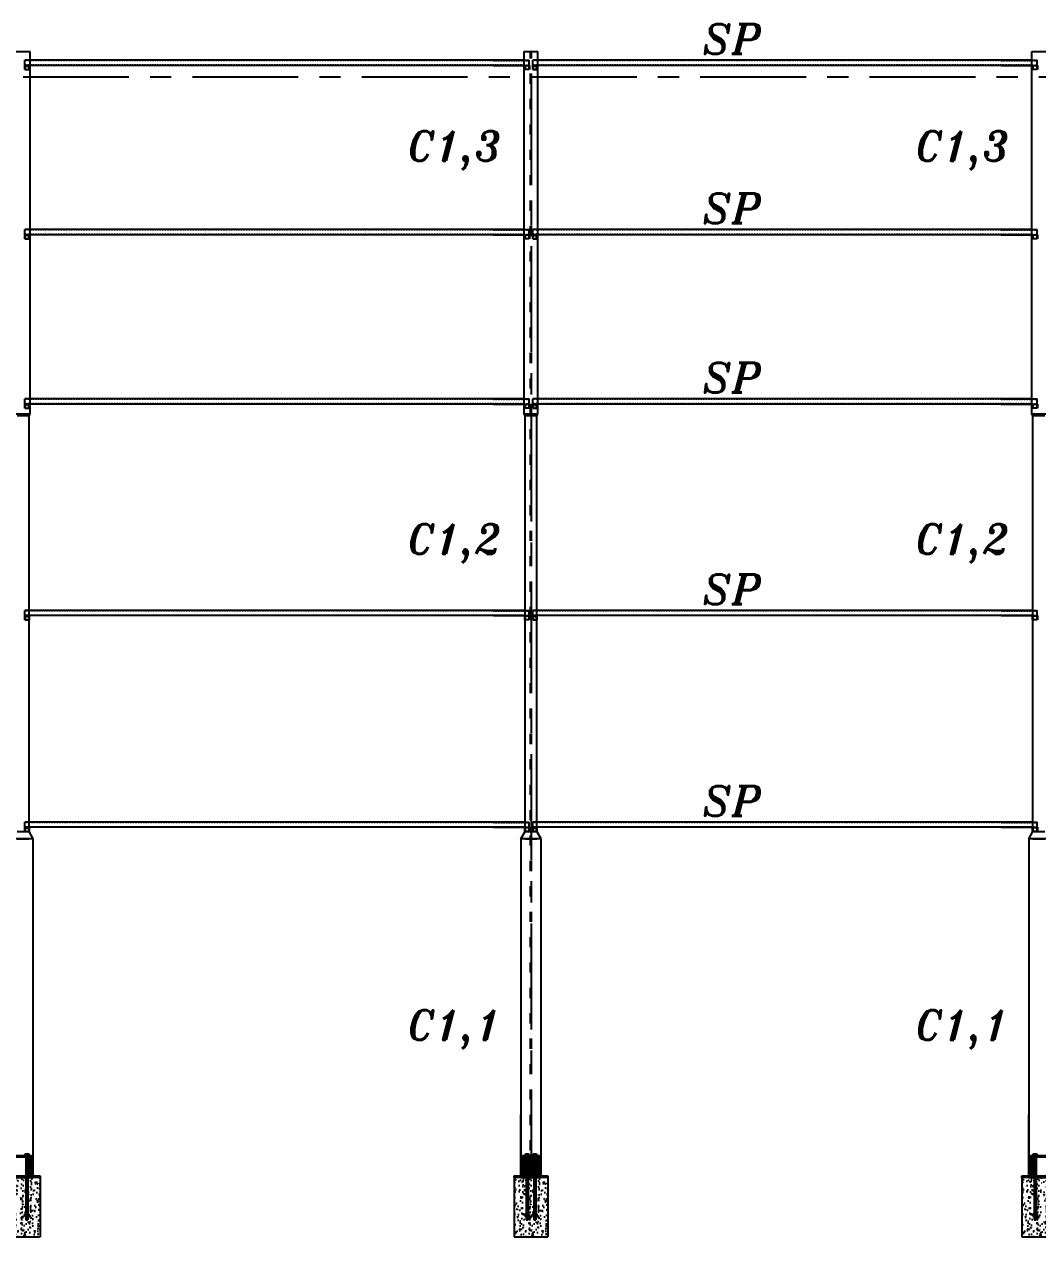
# Model space of a CAD drawing. Header units: inches. Extents: x -15 to 1885144, y -42615 to 866270.
# Drawn here: x 1655010 to 1666982, y -40137 to -25814 of the extents above; entities that cross this region are included whole.
import ezdxf

# ---------------------------------------------------------------- set-up
doc = ezdxf.new("R2010")
doc.units = ezdxf.units.IN
doc.header["$LTSCALE"] = 100
doc.header["$MEASUREMENT"] = 0
for name, pattern in [('CENTER', [2, 1.25, -0.25, 0.25, -0.25]), ('dash line', [30, 12, -18]), ('PHANTOM2', [1.25, 0.625, -0.125, 0.125, -0.125, 0.125, -0.125])]:
    doc.linetypes.add(name, pattern=pattern)
for name, color, linetype in [('axis', 8, 'PHANTOM2'), ('bolt', 1, 'Continuous'), ('layout', 7, 'Continuous'), ('pedestal', 9, 'Continuous'), ('purlins', 4, 'Continuous'), ('sections', 3, 'Continuous'), ('text', 3, 'Continuous')]:
    doc.layers.add(name, color=color, linetype=linetype)
doc.layers.add('weld', color=2, linetype='Continuous', lineweight=35)
doc.styles.add('TEXT-3', font='ITALICT.shx', dxfattribs={"height": 350})
pattern_1 = [(45, (775036.16079, -89278.5283), (-0.088388347648, 0.088388347648), [])]
pattern_2 = [(45, (775036.16079, -87278.5283), (-0.088388347648, 0.088388347648), [])]
pattern_3 = [(45, (781036.16079, -96278.5283), (-0.088388347648, 0.088388347648), [])]
pattern_4 = [(45, (781036.16079, -93778.5283), (-0.088388347648, 0.088388347648), [])]
pattern_5 = [(45, (781036.16079, -91278.5283), (-0.088388347648, 0.088388347648), [])]
pattern_6 = [(45, (781036.16079, -89278.5283), (-0.088388347648, 0.088388347648), [])]
pattern_7 = [(45, (781036.16079, -87278.5283), (-0.088388347648, 0.088388347648), [])]
pattern_8 = [(45, (787036.16079, -89278.5283), (-0.088388347648, 0.088388347648), [])]
pattern_9 = [(45, (787036.16079, -87278.5283), (-0.088388347648, 0.088388347648), [])]

# ---------------------------------------------------------------- blocks, each defined once
blk = doc.blocks.new('*U1041')
at = {"layer": 'text', "linetype": 'Continuous', "style": 'TEXT-3'}
for s, p in [('C1,3', (-617, 5050)), ('C1,2', (-617, 407)), ('C1,1', (-617, -5334))]:
    blk.add_text(s, height=350, dxfattribs=at).set_placement(p)
blk = doc.blocks.new('*U1042')
at = {"layer": 'text', "color": 0, "linetype": 'ByBlock', "lineweight": -2, "transparency": 16777216}
for p in [(18000, 0), (24000, 0)]:
    blk.add_blockref('*U1041', p, dxfattribs=at)

msp = doc.modelspace()

# ---------------------------------------------------------------- hatches: boundary and pattern name
at = {"layer": 'bolt', "ltscale": 10}
h = msp.add_hatch(dxfattribs=at)
h.set_pattern_fill('ANSI31', color=256)
h.set_pattern_definition(pattern_2)
h.paths.add_polyline_path([(1655035.789, -26300.118), (1655045.789, -26300.118), (1655045.789, -26305.118), (1655035.789, -26305.118)])
h = msp.add_hatch(dxfattribs=at)
h.set_pattern_fill('ANSI31', color=256)
h.set_pattern_definition(pattern_2)
h.paths.add_polyline_path([(1655035.789, -26300.118), (1655045.789, -26300.118), (1655045.789, -26305.118), (1655035.789, -26305.118)])
h = msp.add_hatch(dxfattribs=at)
h.set_pattern_fill('ANSI31', color=256)
h.set_pattern_definition(pattern_7)
h.paths.add_polyline_path([(1660955.789, -26300.118), (1660945.789, -26300.118), (1660945.789, -26305.118), (1660955.789, -26305.118)])
h = msp.add_hatch(dxfattribs=at)
h.set_pattern_fill('ANSI31', color=256)
h.set_pattern_definition(pattern_7)
h.paths.add_polyline_path([(1660955.789, -26300.118), (1660945.789, -26300.118), (1660945.789, -26305.118), (1660955.789, -26305.118)])
h = msp.add_hatch(dxfattribs=at)
h.set_pattern_fill('ANSI31', color=256)
h.set_pattern_definition(pattern_7)
h.paths.add_polyline_path([(1661035.789, -26300.118), (1661045.789, -26300.118), (1661045.789, -26305.118), (1661035.789, -26305.118)])
h = msp.add_hatch(dxfattribs=at)
h.set_pattern_fill('ANSI31', color=256)
h.set_pattern_definition(pattern_7)
h.paths.add_polyline_path([(1661035.789, -26300.118), (1661045.789, -26300.118), (1661045.789, -26305.118), (1661035.789, -26305.118)])
h = msp.add_hatch(dxfattribs=at)
h.set_pattern_fill('ANSI31', color=256)
h.set_pattern_definition(pattern_9)
h.paths.add_polyline_path([(1666955.789, -26300.118), (1666945.789, -26300.118), (1666945.789, -26305.118), (1666955.789, -26305.118)])
h = msp.add_hatch(dxfattribs=at)
h.set_pattern_fill('ANSI31', color=256)
h.set_pattern_definition(pattern_9)
h.paths.add_polyline_path([(1666955.789, -26300.118), (1666945.789, -26300.118), (1666945.789, -26305.118), (1666955.789, -26305.118)])
h = msp.add_hatch(dxfattribs=at)
h.set_pattern_fill('ANSI31', color=256)
h.set_pattern_definition(pattern_1)
h.paths.add_polyline_path([(1655035.789, -28300.118), (1655045.789, -28300.118), (1655045.789, -28305.118), (1655035.789, -28305.118)])
h = msp.add_hatch(dxfattribs=at)
h.set_pattern_fill('ANSI31', color=256)
h.set_pattern_definition(pattern_1)
h.paths.add_polyline_path([(1655035.789, -28300.118), (1655045.789, -28300.118), (1655045.789, -28305.118), (1655035.789, -28305.118)])
h = msp.add_hatch(dxfattribs=at)
h.set_pattern_fill('ANSI31', color=256)
h.set_pattern_definition(pattern_6)
h.paths.add_polyline_path([(1660955.789, -28300.118), (1660945.789, -28300.118), (1660945.789, -28305.118), (1660955.789, -28305.118)])
h = msp.add_hatch(dxfattribs=at)
h.set_pattern_fill('ANSI31', color=256)
h.set_pattern_definition(pattern_6)
h.paths.add_polyline_path([(1660955.789, -28300.118), (1660945.789, -28300.118), (1660945.789, -28305.118), (1660955.789, -28305.118)])
h = msp.add_hatch(dxfattribs=at)
h.set_pattern_fill('ANSI31', color=256)
h.set_pattern_definition(pattern_6)
h.paths.add_polyline_path([(1661035.789, -28300.118), (1661045.789, -28300.118), (1661045.789, -28305.118), (1661035.789, -28305.118)])
h = msp.add_hatch(dxfattribs=at)
h.set_pattern_fill('ANSI31', color=256)
h.set_pattern_definition(pattern_6)
h.paths.add_polyline_path([(1661035.789, -28300.118), (1661045.789, -28300.118), (1661045.789, -28305.118), (1661035.789, -28305.118)])
h = msp.add_hatch(dxfattribs=at)
h.set_pattern_fill('ANSI31', color=256)
h.set_pattern_definition(pattern_8)
h.paths.add_polyline_path([(1666955.789, -28300.118), (1666945.789, -28300.118), (1666945.789, -28305.118), (1666955.789, -28305.118)])
h = msp.add_hatch(dxfattribs=at)
h.set_pattern_fill('ANSI31', color=256)
h.set_pattern_definition(pattern_8)
h.paths.add_polyline_path([(1666955.789, -28300.118), (1666945.789, -28300.118), (1666945.789, -28305.118), (1666955.789, -28305.118)])
h = msp.add_hatch(dxfattribs=at)
h.set_pattern_fill('ANSI31', color=256)
h.set_pattern_definition([(45, (775036.16079, -91278.5283), (-0.088388347648, 0.088388347648), [])])
h.paths.add_polyline_path([(1655035.789, -30300.118), (1655045.789, -30300.118), (1655045.789, -30305.118), (1655035.789, -30305.118)])
h = msp.add_hatch(dxfattribs=at)
h.set_pattern_fill('ANSI31', color=256)
h.set_pattern_definition(pattern_5)
h.paths.add_polyline_path([(1660955.789, -30300.118), (1660945.789, -30300.118), (1660945.789, -30305.118), (1660955.789, -30305.118)])
h = msp.add_hatch(dxfattribs=at)
h.set_pattern_fill('ANSI31', color=256)
h.set_pattern_definition(pattern_5)
h.paths.add_polyline_path([(1661035.789, -30300.118), (1661045.789, -30300.118), (1661045.789, -30305.118), (1661035.789, -30305.118)])
h = msp.add_hatch(dxfattribs=at)
h.set_pattern_fill('ANSI31', color=256)
h.set_pattern_definition([(45, (787036.16079, -91278.5283), (-0.088388347648, 0.088388347648), [])])
h.paths.add_polyline_path([(1666955.789, -30300.118), (1666945.789, -30300.118), (1666945.789, -30305.118), (1666955.789, -30305.118)])
h = msp.add_hatch(dxfattribs=at)
h.set_pattern_fill('ANSI31', color=256)
h.set_pattern_definition([(45, (775036.16079, -93778.5283), (-0.088388347648, 0.088388347648), [])])
h.paths.add_polyline_path([(1655035.789, -32800.118), (1655045.789, -32800.118), (1655045.789, -32805.118), (1655035.789, -32805.118)])
h = msp.add_hatch(dxfattribs=at)
h.set_pattern_fill('ANSI31', color=256)
h.set_pattern_definition(pattern_4)
h.paths.add_polyline_path([(1660955.789, -32800.118), (1660945.789, -32800.118), (1660945.789, -32805.118), (1660955.789, -32805.118)])
h = msp.add_hatch(dxfattribs=at)
h.set_pattern_fill('ANSI31', color=256)
h.set_pattern_definition(pattern_4)
h.paths.add_polyline_path([(1661035.789, -32800.118), (1661045.789, -32800.118), (1661045.789, -32805.118), (1661035.789, -32805.118)])
h = msp.add_hatch(dxfattribs=at)
h.set_pattern_fill('ANSI31', color=256)
h.set_pattern_definition([(45, (787036.16079, -93778.5283), (-0.088388347648, 0.088388347648), [])])
h.paths.add_polyline_path([(1666955.789, -32800.118), (1666945.789, -32800.118), (1666945.789, -32805.118), (1666955.789, -32805.118)])
h = msp.add_hatch(dxfattribs=at)
h.set_pattern_fill('ANSI31', color=256)
h.set_pattern_definition([(45, (775036.16079, -96278.5283), (-0.088388347648, 0.088388347648), [])])
h.paths.add_polyline_path([(1655035.789, -35300.118), (1655045.789, -35300.118), (1655045.789, -35305.118), (1655035.789, -35305.118)])
h = msp.add_hatch(dxfattribs=at)
h.set_pattern_fill('ANSI31', color=256)
h.set_pattern_definition(pattern_3)
h.paths.add_polyline_path([(1660955.789, -35300.118), (1660945.789, -35300.118), (1660945.789, -35305.118), (1660955.789, -35305.118)])
h = msp.add_hatch(dxfattribs=at)
h.set_pattern_fill('ANSI31', color=256)
h.set_pattern_definition(pattern_3)
h.paths.add_polyline_path([(1661035.789, -35300.118), (1661045.789, -35300.118), (1661045.789, -35305.118), (1661035.789, -35305.118)])
h = msp.add_hatch(dxfattribs=at)
h.set_pattern_fill('ANSI31', color=256)
h.set_pattern_definition([(45, (787036.16079, -96278.5283), (-0.088388347648, 0.088388347648), [])])
h.paths.add_polyline_path([(1666955.789, -35300.118), (1666945.789, -35300.118), (1666945.789, -35305.118), (1666955.789, -35305.118)])
at = {"layer": 'pedestal', "ltscale": 10}
h = msp.add_hatch(dxfattribs=at)
h.set_pattern_fill('AR-CONC', color=256, scale=19)
h.set_pattern_definition([(50, (706714.38, -80412.62), (136.279435, -11.922906), [14.25, -156.75]), (355, (706714.38, -80412.62), (-26.362753, 142.916505), [11.4, -125.4]), (100.451444, (706725.74, -80413.61), (109.91668, 130.993598), [12.110636, -133.217001]), (46.1842, (706714.38, -80374.62), (202.775853, -31.448663), [21.375, -235.125]), (96.635635, (706731.28, -80377.24), (177.58577, 185.082534), [18.165965, -199.825614]), (351.184164, (706714.38, -80374.62), (177.58577, 185.082534), [17.1, -188.1]), (21, (706733.38, -80384.12), (113.41234, -76.497589), [14.25, -156.75]), (326, (706733.38, -80384.12), (46.229913, 137.778509), [11.4, -125.4]), (71.451445, (706742.83, -80390.5), (159.642252, 61.280919), [12.110636, -133.217001]), (37.5, (706714.383, -80412.62), (2.3103725, 63.2498322), [0, -123.88, 0, -127.3, 0, -125.875]), (7.5, (706714.38, -80412.62), (49.983212, 74.9382253), [0, -72.58, 0, -121.03, 0, -47.975]), (327.5, (706672.013, -80412.62), (101.426263, -4.2854256), [0, -47.5, 0, -148.2, 0, -196.65]), (317.5, (706653.01, -80412.62), (110.805372, 19.019947), [0, -61.75, 0, -98.42, 0, -139.65])])
h.paths.add_polyline_path([(1654939.789, -39436.72), (1654795.789, -39436.72), (1654795.789, -40136.72), (1655195.789, -40136.72), (1655195.789, -39436.72), (1655051.789, -39436.72), (1655051.789, -39871.72), (1655068.289, -39871.72), (1655068.289, -39891.72), (1655051.789, -39891.72), (1655051.789, -39936.72), (1655029.789, -39936.72), (1655029.789, -39891.72), (1655013.289, -39891.72), (1655013.289, -39871.72), (1655029.789, -39871.72), (1655029.789, -39436.72), (1654961.789, -39436.72), (1654961.789, -39871.72), (1654978.289, -39871.72), (1654978.289, -39891.72), (1654961.789, -39891.72), (1654961.789, -39936.72), (1654939.789, -39936.72), (1654939.789, -39891.72), (1654923.289, -39891.72), (1654923.289, -39871.72), (1654939.789, -39871.72)])
h = msp.add_hatch(dxfattribs=at)
h.set_pattern_fill('AR-CONC', color=256, scale=19)
h.set_pattern_definition([(50, (712714.38, -80412.62), (136.279435, -11.922906), [14.25, -156.75]), (355, (712714.38, -80412.62), (-26.362753, 142.916505), [11.4, -125.4]), (100.451444, (712725.74, -80413.61), (109.91668, 130.993598), [12.110636, -133.217001]), (46.1842, (712714.38, -80374.62), (202.775853, -31.448663), [21.375, -235.125]), (96.635635, (712731.28, -80377.24), (177.58577, 185.082534), [18.165965, -199.825614]), (351.184164, (712714.38, -80374.62), (177.58577, 185.082534), [17.1, -188.1]), (21, (712733.38, -80384.12), (113.41234, -76.497589), [14.25, -156.75]), (326, (712733.38, -80384.12), (46.229913, 137.778509), [11.4, -125.4]), (71.451445, (712742.83, -80390.5), (159.642252, 61.280919), [12.110636, -133.217001]), (37.5, (712714.383, -80412.62), (2.3103725, 63.2498322), [0, -123.88, 0, -127.3, 0, -125.875]), (7.5, (712714.38, -80412.62), (49.983212, 74.9382253), [0, -72.58, 0, -121.03, 0, -47.975]), (327.5, (712672.013, -80412.62), (101.426263, -4.2854256), [0, -47.5, 0, -148.2, 0, -196.65]), (317.5, (712653.01, -80412.62), (110.805372, 19.019947), [0, -61.75, 0, -98.42, 0, -139.65])])
h.paths.add_polyline_path([(1660939.789, -39436.72), (1660795.789, -39436.72), (1660795.789, -40136.72), (1661195.789, -40136.72), (1661195.789, -39436.72), (1661051.789, -39436.72), (1661051.789, -39871.72), (1661068.289, -39871.72), (1661068.289, -39891.72), (1661051.789, -39891.72), (1661051.789, -39936.72), (1661029.789, -39936.72), (1661029.789, -39891.72), (1661013.289, -39891.72), (1661013.289, -39871.72), (1661029.789, -39871.72), (1661029.789, -39436.72), (1660961.789, -39436.72), (1660961.789, -39871.72), (1660978.289, -39871.72), (1660978.289, -39891.72), (1660961.789, -39891.72), (1660961.789, -39936.72), (1660939.789, -39936.72), (1660939.789, -39891.72), (1660923.289, -39891.72), (1660923.289, -39871.72), (1660939.789, -39871.72)])
h = msp.add_hatch(dxfattribs=at)
h.set_pattern_fill('AR-CONC', color=256, scale=19)
h.set_pattern_definition([(50, (718714.38, -80412.62), (136.279435, -11.922906), [14.25, -156.75]), (355, (718714.38, -80412.62), (-26.362753, 142.916505), [11.4, -125.4]), (100.451444, (718725.74, -80413.61), (109.91668, 130.993598), [12.110636, -133.217001]), (46.1842, (718714.38, -80374.62), (202.775853, -31.448663), [21.375, -235.125]), (96.635635, (718731.28, -80377.24), (177.58577, 185.082534), [18.165965, -199.825614]), (351.184164, (718714.38, -80374.62), (177.58577, 185.082534), [17.1, -188.1]), (21, (718733.38, -80384.12), (113.41234, -76.497589), [14.25, -156.75]), (326, (718733.38, -80384.12), (46.229913, 137.778509), [11.4, -125.4]), (71.451445, (718742.83, -80390.5), (159.642252, 61.280919), [12.110636, -133.217001]), (37.5, (718714.383, -80412.62), (2.3103725, 63.2498322), [0, -123.88, 0, -127.3, 0, -125.875]), (7.5, (718714.38, -80412.62), (49.983212, 74.9382253), [0, -72.58, 0, -121.03, 0, -47.975]), (327.5, (718672.013, -80412.62), (101.426263, -4.2854256), [0, -47.5, 0, -148.2, 0, -196.65]), (317.5, (718653.01, -80412.62), (110.805372, 19.019947), [0, -61.75, 0, -98.42, 0, -139.65])])
h.paths.add_polyline_path([(1666939.789, -39436.72), (1666795.789, -39436.72), (1666795.789, -40136.72), (1667195.789, -40136.72), (1667195.789, -39436.72), (1667051.789, -39436.72), (1667051.789, -39871.72), (1667068.289, -39871.72), (1667068.289, -39891.72), (1667051.789, -39891.72), (1667051.789, -39936.72), (1667029.789, -39936.72), (1667029.789, -39891.72), (1667013.289, -39891.72), (1667013.289, -39871.72), (1667029.789, -39871.72), (1667029.789, -39436.72), (1666961.789, -39436.72), (1666961.789, -39871.72), (1666978.289, -39871.72), (1666978.289, -39891.72), (1666961.789, -39891.72), (1666961.789, -39936.72), (1666939.789, -39936.72), (1666939.789, -39891.72), (1666923.289, -39891.72), (1666923.289, -39871.72), (1666939.789, -39871.72)])

# ---------------------------------------------------------------- linework, layer by layer
at = {"layer": 'axis', "linetype": 'CENTER', "ltscale": 10}
for p, q in [((1642995.789, -26436.72), (1708595.789, -26436.72)), ((1660995.789, -26436.72), (1660995.789, -39436.72))]:
    msp.add_line(p, q, dxfattribs=at)
at = {"layer": 'bolt', "ltscale": 10}
for p, q in [((1655035.789, -26305.118), (1655035.789, -26300.118)), ((1655035.789, -26305.118), (1655035.789, -26300.118)), ((1655045.789, -26305.118), (1655045.789, -26300.118)), ((1655045.789, -26305.118), (1655045.789, -26300.118)), ((1660945.789, -26305.118), (1660945.789, -26300.118)), ((1660945.789, -26305.118), (1660945.789, -26300.118)), ((1660955.789, -26305.118), (1660955.789, -26300.118)), ((1660955.789, -26305.118), (1660955.789, -26300.118)), ((1661035.789, -26305.118), (1661035.789, -26300.118)), ((1661035.789, -26305.118), (1661035.789, -26300.118)), ((1661045.789, -26305.118), (1661045.789, -26300.118)), ((1661045.789, -26305.118), (1661045.789, -26300.118)), ((1666945.789, -26305.118), (1666945.789, -26300.118)), ((1666945.789, -26305.118), (1666945.789, -26300.118)), ((1666955.789, -26305.118), (1666955.789, -26300.118)), ((1666955.789, -26305.118), (1666955.789, -26300.118)), ((1655035.789, -28305.118), (1655035.789, -28300.118)), ((1655035.789, -28305.118), (1655035.789, -28300.118)), ((1655045.789, -28305.118), (1655045.789, -28300.118)), ((1655045.789, -28305.118), (1655045.789, -28300.118)), ((1660945.789, -28305.118), (1660945.789, -28300.118)), ((1660945.789, -28305.118), (1660945.789, -28300.118)), ((1660955.789, -28305.118), (1660955.789, -28300.118)), ((1660955.789, -28305.118), (1660955.789, -28300.118)), ((1661035.789, -28305.118), (1661035.789, -28300.118)), ((1661035.789, -28305.118), (1661035.789, -28300.118)), ((1661045.789, -28305.118), (1661045.789, -28300.118)), ((1661045.789, -28305.118), (1661045.789, -28300.118)), ((1666945.789, -28305.118), (1666945.789, -28300.118)), ((1666945.789, -28305.118), (1666945.789, -28300.118)), ((1666955.789, -28305.118), (1666955.789, -28300.118)), ((1666955.789, -28305.118), (1666955.789, -28300.118)), ((1655035.789, -30305.118), (1655035.789, -30300.118)), ((1655045.789, -30305.118), (1655045.789, -30300.118)), ((1660945.789, -30305.118), (1660945.789, -30300.118)), ((1660955.789, -30305.118), (1660955.789, -30300.118)), ((1661035.789, -30305.118), (1661035.789, -30300.118)), ((1661045.789, -30305.118), (1661045.789, -30300.118)), ((1666945.789, -30305.118), (1666945.789, -30300.118)), ((1666955.789, -30305.118), (1666955.789, -30300.118)), ((1655035.789, -32805.118), (1655035.789, -32800.118)), ((1655045.789, -32805.118), (1655045.789, -32800.118)), ((1660945.789, -32805.118), (1660945.789, -32800.118)), ((1660955.789, -32805.118), (1660955.789, -32800.118)), ((1661035.789, -32805.118), (1661035.789, -32800.118)), ((1661045.789, -32805.118), (1661045.789, -32800.118)), ((1666945.789, -32805.118), (1666945.789, -32800.118)), ((1666955.789, -32805.118), (1666955.789, -32800.118)), ((1655035.789, -35305.118), (1655035.789, -35300.118)), ((1655045.789, -35305.118), (1655045.789, -35300.118)), ((1660945.789, -35305.118), (1660945.789, -35300.118)), ((1660955.789, -35305.118), (1660955.789, -35300.118)), ((1661035.789, -35305.118), (1661035.789, -35300.118)), ((1661045.789, -35305.118), (1661045.789, -35300.118)), ((1666945.789, -35305.118), (1666945.789, -35300.118)), ((1666955.789, -35305.118), (1666955.789, -35300.118))]:
    msp.add_line(p, q, dxfattribs=at)
at = {"layer": 'bolt'}
for p, q in [((1655019.789, -39176.72), (1655019.789, -39156.72)), ((1655019.789, -39156.72), (1655061.789, -39156.72)), ((1655029.789, -39176.72), (1655019.789, -39176.72)), ((1655029.789, -39156.72), (1655029.789, -39176.72)), ((1655040.789, -39156.72), (1655040.789, -39176.72)), ((1655051.789, -39156.72), (1655051.789, -39176.72)), ((1655061.789, -39156.72), (1655061.789, -39176.72)), ((1660929.789, -39176.72), (1660929.789, -39156.72)), ((1660929.789, -39156.72), (1660971.789, -39156.72)), ((1660939.789, -39176.72), (1660929.789, -39176.72)), ((1660939.789, -39156.72), (1660939.789, -39176.72)), ((1660950.789, -39156.72), (1660950.789, -39176.72)), ((1660961.789, -39156.72), (1660961.789, -39176.72)), ((1660971.789, -39156.72), (1660971.789, -39176.72)), ((1661019.789, -39176.72), (1661019.789, -39156.72)), ((1661019.789, -39156.72), (1661061.789, -39156.72)), ((1661029.789, -39176.72), (1661019.789, -39176.72)), ((1661029.789, -39156.72), (1661029.789, -39176.72)), ((1661040.789, -39156.72), (1661040.789, -39176.72)), ((1661051.789, -39156.72), (1661051.789, -39176.72)), ((1661061.789, -39156.72), (1661061.789, -39176.72)), ((1666929.789, -39176.72), (1666929.789, -39156.72)), ((1666929.789, -39156.72), (1666971.789, -39156.72)), ((1666939.789, -39176.72), (1666929.789, -39176.72)), ((1666939.789, -39156.72), (1666939.789, -39176.72)), ((1666950.789, -39156.72), (1666950.789, -39176.72)), ((1666961.789, -39156.72), (1666961.789, -39176.72)), ((1666971.789, -39156.72), (1666971.789, -39176.72)), ((1655029.789, -39436.72), (1655029.789, -39936.72)), ((1655051.789, -39436.72), (1655051.789, -39936.72)), ((1660939.789, -39436.72), (1660939.789, -39936.72)), ((1660961.789, -39436.72), (1660961.789, -39936.72)), ((1661029.789, -39436.72), (1661029.789, -39936.72)), ((1661051.789, -39436.72), (1661051.789, -39936.72)), ((1666939.789, -39436.72), (1666939.789, -39936.72)), ((1666961.789, -39436.72), (1666961.789, -39936.72)), ((1655068.289, -39871.72), (1655013.289, -39871.72)), ((1655013.289, -39871.72), (1655013.289, -39891.72)), ((1655013.289, -39891.72), (1655068.289, -39891.72)), ((1655029.789, -39936.72), (1655051.789, -39936.72)), ((1655068.289, -39891.72), (1655068.289, -39871.72)), ((1660978.289, -39871.72), (1660923.289, -39871.72)), ((1660923.289, -39871.72), (1660923.289, -39891.72)), ((1660923.289, -39891.72), (1660978.289, -39891.72)), ((1660939.789, -39936.72), (1660961.789, -39936.72)), ((1660978.289, -39891.72), (1660978.289, -39871.72)), ((1661068.289, -39871.72), (1661013.289, -39871.72)), ((1661013.289, -39871.72), (1661013.289, -39891.72)), ((1661013.289, -39891.72), (1661068.289, -39891.72)), ((1661029.789, -39936.72), (1661051.789, -39936.72)), ((1661068.289, -39891.72), (1661068.289, -39871.72)), ((1666978.289, -39871.72), (1666923.289, -39871.72)), ((1666923.289, -39871.72), (1666923.289, -39891.72)), ((1666923.289, -39891.72), (1666978.289, -39891.72)), ((1666939.789, -39936.72), (1666961.789, -39936.72)), ((1666978.289, -39891.72), (1666978.289, -39871.72))]:
    msp.add_line(p, q, dxfattribs=at)
at = {"layer": 'bolt', "linetype": 'dash line'}
for p, q in [((1655029.789, -39176.72), (1655029.789, -39436.72)), ((1655051.789, -39176.72), (1655051.789, -39436.72)), ((1660939.789, -39176.72), (1660939.789, -39436.72)), ((1660961.789, -39176.72), (1660961.789, -39436.72)), ((1661029.789, -39176.72), (1661029.789, -39436.72)), ((1661051.789, -39176.72), (1661051.789, -39436.72)), ((1666939.789, -39176.72), (1666939.789, -39436.72)), ((1666961.789, -39176.72), (1666961.789, -39436.72))]:
    msp.add_line(p, q, dxfattribs=at)
at = {"layer": 'layout', "ltscale": 0.01}
for p, q in [((1654913.289, -26136.72), (1655078.289, -26136.72)), ((1655078.289, -30415.07), (1655078.289, -26136.72)), ((1660913.289, -30415.07), (1660913.289, -26136.72)), ((1660913.289, -26136.72), (1661078.289, -26136.72)), ((1661078.289, -30415.07), (1661078.289, -26136.72)), ((1666913.289, -30415.07), (1666913.289, -26136.72)), ((1666913.289, -26136.72), (1667078.289, -26136.72)), ((1654913.289, -30415.07), (1655078.289, -30415.07)), ((1654925.789, -30436.72), (1655065.789, -30436.72)), ((1654925.789, -30436.72), (1655065.789, -30436.72)), ((1655065.789, -30436.72), (1655078.289, -30415.07)), ((1655065.789, -35350.118), (1655065.789, -30436.72)), ((1660925.789, -30436.72), (1660913.289, -30415.07)), ((1660913.289, -30415.07), (1661078.289, -30415.07)), ((1660925.789, -35350.118), (1660925.789, -30436.72)), ((1660925.789, -30436.72), (1661065.789, -30436.72)), ((1660925.789, -30436.72), (1661065.789, -30436.72)), ((1661065.789, -30436.72), (1661078.289, -30415.07)), ((1661065.789, -35350.118), (1661065.789, -30436.72)), ((1666925.789, -30436.72), (1666913.289, -30415.07)), ((1666913.289, -30415.07), (1667078.289, -30415.07)), ((1666925.789, -35350.118), (1666925.789, -30436.72)), ((1666925.789, -30436.72), (1667065.789, -30436.72)), ((1666925.789, -30436.72), (1667065.789, -30436.72)), ((1654925.789, -35350.118), (1655065.789, -35350.118)), ((1655115.789, -35436.72), (1655065.789, -35350.118)), ((1660875.789, -35436.72), (1660925.789, -35350.118)), ((1660925.789, -35350.118), (1661065.789, -35350.118)), ((1661115.789, -35436.72), (1661065.789, -35350.118)), ((1666875.789, -35436.72), (1666925.789, -35350.118)), ((1666925.789, -35350.118), (1667065.789, -35350.118)), ((1654925.789, -35436.72), (1655065.789, -35436.72)), ((1660925.789, -35436.72), (1661065.789, -35436.72)), ((1666925.789, -35436.72), (1667065.789, -35436.72))]:
    msp.add_line(p, q, dxfattribs=at)
at = {"layer": 'layout', "linetype": 'dash line', "ltscale": 0.1}
for p, q in [((1660988.289, -39416.72), (1660988.289, -26136.72)), ((1661003.289, -39416.72), (1661003.289, -26136.72))]:
    msp.add_line(p, q, dxfattribs=at)
at = {"layer": 'layout', "ltscale": 10}
for p, q in [((1655115.789, -35436.72), (1654875.789, -35436.72)), ((1655115.789, -39416.72), (1655115.789, -35436.72)), ((1661115.789, -35436.72), (1660875.789, -35436.72)), ((1660875.789, -35436.72), (1660875.789, -39416.72)), ((1661115.789, -39416.72), (1661115.789, -35436.72)), ((1667115.789, -35436.72), (1666875.789, -35436.72)), ((1666875.789, -35436.72), (1666875.789, -39416.72)), ((1654875.789, -39436.72), (1655115.789, -39436.72)), ((1660875.789, -39436.72), (1661115.789, -39436.72)), ((1666875.789, -39436.72), (1667115.789, -39436.72))]:
    msp.add_line(p, q, dxfattribs=at)
at = {"layer": 'pedestal', "ltscale": 10}
for p, q in [((1655195.789, -39436.72), (1655195.789, -40136.72)), ((1660795.789, -39436.72), (1660795.789, -40136.72)), ((1661195.789, -39436.72), (1661195.789, -40136.72)), ((1666795.789, -39436.72), (1666795.789, -40136.72)), ((1654795.789, -40136.72), (1655195.789, -40136.72)), ((1660795.789, -40136.72), (1661195.789, -40136.72)), ((1666795.789, -40136.72), (1667195.789, -40136.72))]:
    msp.add_line(p, q, dxfattribs=at)
at = {"layer": 'purlins', "ltscale": 10}
for p, q in [((1660913.289, -26240.118), (1655015.789, -26240.118)), ((1655015.789, -26300.118), (1655015.789, -26240.118)), ((1660913.289, -26240.118), (1655015.789, -26240.118)), ((1655015.789, -26300.118), (1655015.789, -26240.118)), ((1660913.289, -26300.118), (1655015.789, -26300.118)), ((1655065.789, -26300.118), (1655015.789, -26300.118)), ((1655015.789, -26300.118), (1655015.789, -26305.118)), ((1660913.289, -26300.118), (1655015.789, -26300.118)), ((1655065.789, -26300.118), (1655015.789, -26300.118)), ((1655015.789, -26300.118), (1655015.789, -26305.118)), ((1655015.789, -26305.118), (1655065.789, -26305.118)), ((1655015.789, -26305.118), (1655015.789, -26350.118)), ((1655015.789, -26305.118), (1655065.789, -26305.118)), ((1655015.789, -26305.118), (1655015.789, -26350.118)), ((1655015.789, -26350.118), (1655065.789, -26350.118)), ((1655015.789, -26350.118), (1655065.789, -26350.118)), ((1655065.789, -26305.118), (1655065.789, -26300.118)), ((1655065.789, -26305.118), (1655065.789, -26300.118)), ((1655065.789, -26350.118), (1655065.789, -26305.118)), ((1655065.789, -26350.118), (1655065.789, -26305.118)), ((1660551.836, -26240.118), (1660975.789, -26240.118)), ((1660551.836, -26240.118), (1660975.789, -26240.118)), ((1660551.836, -26300.118), (1660975.789, -26300.118)), ((1660551.836, -26300.118), (1660975.789, -26300.118)), ((1660925.789, -26300.118), (1660975.789, -26300.118)), ((1660925.789, -26305.118), (1660925.789, -26300.118)), ((1660925.789, -26300.118), (1660975.789, -26300.118)), ((1660925.789, -26305.118), (1660925.789, -26300.118)), ((1660975.789, -26305.118), (1660925.789, -26305.118)), ((1660925.789, -26350.118), (1660925.789, -26305.118)), ((1660975.789, -26305.118), (1660925.789, -26305.118)), ((1660925.789, -26350.118), (1660925.789, -26305.118)), ((1660975.789, -26350.118), (1660925.789, -26350.118)), ((1660975.789, -26350.118), (1660925.789, -26350.118)), ((1660975.789, -26300.118), (1660975.789, -26240.118)), ((1660975.789, -26300.118), (1660975.789, -26240.118)), ((1660975.789, -26300.118), (1660975.789, -26305.118)), ((1660975.789, -26300.118), (1660975.789, -26305.118)), ((1660975.789, -26305.118), (1660975.789, -26350.118)), ((1660975.789, -26305.118), (1660975.789, -26350.118)), ((1666913.289, -26240.118), (1661015.789, -26240.118)), ((1661015.789, -26300.118), (1661015.789, -26240.118)), ((1666913.289, -26240.118), (1661015.789, -26240.118)), ((1661015.789, -26300.118), (1661015.789, -26240.118)), ((1666913.289, -26300.118), (1661015.789, -26300.118)), ((1661065.789, -26300.118), (1661015.789, -26300.118)), ((1661015.789, -26300.118), (1661015.789, -26305.118)), ((1666913.289, -26300.118), (1661015.789, -26300.118)), ((1661065.789, -26300.118), (1661015.789, -26300.118)), ((1661015.789, -26300.118), (1661015.789, -26305.118)), ((1661015.789, -26305.118), (1661065.789, -26305.118)), ((1661015.789, -26305.118), (1661015.789, -26350.118)), ((1661015.789, -26305.118), (1661065.789, -26305.118)), ((1661015.789, -26305.118), (1661015.789, -26350.118)), ((1661015.789, -26350.118), (1661065.789, -26350.118)), ((1661015.789, -26350.118), (1661065.789, -26350.118)), ((1661065.789, -26305.118), (1661065.789, -26300.118)), ((1661065.789, -26305.118), (1661065.789, -26300.118)), ((1661065.789, -26350.118), (1661065.789, -26305.118)), ((1661065.789, -26350.118), (1661065.789, -26305.118)), ((1666551.836, -26240.118), (1666975.789, -26240.118)), ((1666551.836, -26240.118), (1666975.789, -26240.118)), ((1666551.836, -26300.118), (1666975.789, -26300.118)), ((1666551.836, -26300.118), (1666975.789, -26300.118)), ((1666925.789, -26300.118), (1666975.789, -26300.118)), ((1666925.789, -26305.118), (1666925.789, -26300.118)), ((1666925.789, -26300.118), (1666975.789, -26300.118)), ((1666925.789, -26305.118), (1666925.789, -26300.118)), ((1666975.789, -26305.118), (1666925.789, -26305.118)), ((1666925.789, -26350.118), (1666925.789, -26305.118)), ((1666975.789, -26305.118), (1666925.789, -26305.118)), ((1666925.789, -26350.118), (1666925.789, -26305.118)), ((1666975.789, -26350.118), (1666925.789, -26350.118)), ((1666975.789, -26350.118), (1666925.789, -26350.118)), ((1666975.789, -26300.118), (1666975.789, -26240.118)), ((1666975.789, -26300.118), (1666975.789, -26240.118)), ((1666975.789, -26300.118), (1666975.789, -26305.118)), ((1666975.789, -26300.118), (1666975.789, -26305.118)), ((1666975.789, -26305.118), (1666975.789, -26350.118)), ((1666975.789, -26305.118), (1666975.789, -26350.118)), ((1660913.289, -28240.118), (1655015.789, -28240.118)), ((1655015.789, -28300.118), (1655015.789, -28240.118)), ((1660913.289, -28240.118), (1655015.789, -28240.118)), ((1655015.789, -28300.118), (1655015.789, -28240.118)), ((1660913.289, -28300.118), (1655015.789, -28300.118)), ((1655065.789, -28300.118), (1655015.789, -28300.118)), ((1655015.789, -28300.118), (1655015.789, -28305.118)), ((1660913.289, -28300.118), (1655015.789, -28300.118)), ((1655065.789, -28300.118), (1655015.789, -28300.118)), ((1655015.789, -28300.118), (1655015.789, -28305.118)), ((1655015.789, -28305.118), (1655065.789, -28305.118)), ((1655015.789, -28305.118), (1655015.789, -28350.118)), ((1655015.789, -28305.118), (1655065.789, -28305.118)), ((1655015.789, -28305.118), (1655015.789, -28350.118)), ((1655015.789, -28350.118), (1655065.789, -28350.118)), ((1655015.789, -28350.118), (1655065.789, -28350.118)), ((1655065.789, -28305.118), (1655065.789, -28300.118)), ((1655065.789, -28305.118), (1655065.789, -28300.118)), ((1655065.789, -28350.118), (1655065.789, -28305.118)), ((1655065.789, -28350.118), (1655065.789, -28305.118)), ((1660551.836, -28240.118), (1660975.789, -28240.118)), ((1660551.836, -28240.118), (1660975.789, -28240.118)), ((1660551.836, -28300.118), (1660975.789, -28300.118)), ((1660551.836, -28300.118), (1660975.789, -28300.118)), ((1660925.789, -28300.118), (1660975.789, -28300.118)), ((1660925.789, -28305.118), (1660925.789, -28300.118)), ((1660925.789, -28300.118), (1660975.789, -28300.118)), ((1660925.789, -28305.118), (1660925.789, -28300.118)), ((1660975.789, -28305.118), (1660925.789, -28305.118)), ((1660925.789, -28350.118), (1660925.789, -28305.118)), ((1660975.789, -28305.118), (1660925.789, -28305.118)), ((1660925.789, -28350.118), (1660925.789, -28305.118)), ((1660975.789, -28350.118), (1660925.789, -28350.118)), ((1660975.789, -28350.118), (1660925.789, -28350.118)), ((1660975.789, -28300.118), (1660975.789, -28240.118)), ((1660975.789, -28300.118), (1660975.789, -28240.118)), ((1660975.789, -28300.118), (1660975.789, -28305.118)), ((1660975.789, -28300.118), (1660975.789, -28305.118)), ((1660975.789, -28305.118), (1660975.789, -28350.118)), ((1660975.789, -28305.118), (1660975.789, -28350.118)), ((1666913.289, -28240.118), (1661015.789, -28240.118)), ((1661015.789, -28300.118), (1661015.789, -28240.118)), ((1666913.289, -28240.118), (1661015.789, -28240.118)), ((1661015.789, -28300.118), (1661015.789, -28240.118)), ((1666913.289, -28300.118), (1661015.789, -28300.118)), ((1661065.789, -28300.118), (1661015.789, -28300.118)), ((1661015.789, -28300.118), (1661015.789, -28305.118)), ((1666913.289, -28300.118), (1661015.789, -28300.118)), ((1661065.789, -28300.118), (1661015.789, -28300.118)), ((1661015.789, -28300.118), (1661015.789, -28305.118)), ((1661015.789, -28305.118), (1661065.789, -28305.118)), ((1661015.789, -28305.118), (1661015.789, -28350.118)), ((1661015.789, -28305.118), (1661065.789, -28305.118)), ((1661015.789, -28305.118), (1661015.789, -28350.118)), ((1661015.789, -28350.118), (1661065.789, -28350.118)), ((1661015.789, -28350.118), (1661065.789, -28350.118)), ((1661065.789, -28305.118), (1661065.789, -28300.118)), ((1661065.789, -28305.118), (1661065.789, -28300.118)), ((1661065.789, -28350.118), (1661065.789, -28305.118)), ((1661065.789, -28350.118), (1661065.789, -28305.118)), ((1666551.836, -28240.118), (1666975.789, -28240.118)), ((1666551.836, -28240.118), (1666975.789, -28240.118)), ((1666551.836, -28300.118), (1666975.789, -28300.118)), ((1666551.836, -28300.118), (1666975.789, -28300.118)), ((1666925.789, -28300.118), (1666975.789, -28300.118)), ((1666925.789, -28305.118), (1666925.789, -28300.118)), ((1666925.789, -28300.118), (1666975.789, -28300.118)), ((1666925.789, -28305.118), (1666925.789, -28300.118)), ((1666975.789, -28305.118), (1666925.789, -28305.118)), ((1666925.789, -28350.118), (1666925.789, -28305.118)), ((1666975.789, -28305.118), (1666925.789, -28305.118)), ((1666925.789, -28350.118), (1666925.789, -28305.118)), ((1666975.789, -28350.118), (1666925.789, -28350.118)), ((1666975.789, -28350.118), (1666925.789, -28350.118)), ((1666975.789, -28300.118), (1666975.789, -28240.118)), ((1666975.789, -28300.118), (1666975.789, -28240.118)), ((1666975.789, -28300.118), (1666975.789, -28305.118)), ((1666975.789, -28300.118), (1666975.789, -28305.118)), ((1666975.789, -28305.118), (1666975.789, -28350.118)), ((1666975.789, -28305.118), (1666975.789, -28350.118)), ((1660913.289, -30240.118), (1655015.789, -30240.118)), ((1655015.789, -30300.118), (1655015.789, -30240.118)), ((1660913.289, -30300.118), (1655015.789, -30300.118)), ((1655065.789, -30300.118), (1655015.789, -30300.118)), ((1655015.789, -30300.118), (1655015.789, -30305.118)), ((1655015.789, -30305.118), (1655065.789, -30305.118)), ((1655015.789, -30305.118), (1655015.789, -30350.118)), ((1655015.789, -30350.118), (1655065.789, -30350.118)), ((1655065.789, -30305.118), (1655065.789, -30300.118)), ((1655065.789, -30350.118), (1655065.789, -30305.118)), ((1660551.836, -30240.118), (1660975.789, -30240.118)), ((1660551.836, -30300.118), (1660975.789, -30300.118)), ((1660925.789, -30300.118), (1660975.789, -30300.118)), ((1660925.789, -30305.118), (1660925.789, -30300.118)), ((1660975.789, -30305.118), (1660925.789, -30305.118)), ((1660925.789, -30350.118), (1660925.789, -30305.118)), ((1660975.789, -30350.118), (1660925.789, -30350.118)), ((1660975.789, -30300.118), (1660975.789, -30240.118)), ((1660975.789, -30300.118), (1660975.789, -30305.118)), ((1660975.789, -30305.118), (1660975.789, -30350.118)), ((1666913.289, -30240.118), (1661015.789, -30240.118)), ((1661015.789, -30300.118), (1661015.789, -30240.118)), ((1666913.289, -30300.118), (1661015.789, -30300.118)), ((1661065.789, -30300.118), (1661015.789, -30300.118)), ((1661015.789, -30300.118), (1661015.789, -30305.118)), ((1661015.789, -30305.118), (1661065.789, -30305.118)), ((1661015.789, -30305.118), (1661015.789, -30350.118)), ((1661015.789, -30350.118), (1661065.789, -30350.118)), ((1661065.789, -30305.118), (1661065.789, -30300.118)), ((1661065.789, -30350.118), (1661065.789, -30305.118)), ((1666551.836, -30240.118), (1666975.789, -30240.118)), ((1666551.836, -30300.118), (1666975.789, -30300.118)), ((1666925.789, -30300.118), (1666975.789, -30300.118)), ((1666925.789, -30305.118), (1666925.789, -30300.118)), ((1666975.789, -30305.118), (1666925.789, -30305.118)), ((1666925.789, -30350.118), (1666925.789, -30305.118)), ((1666975.789, -30350.118), (1666925.789, -30350.118)), ((1666975.789, -30300.118), (1666975.789, -30240.118)), ((1666975.789, -30300.118), (1666975.789, -30305.118)), ((1666975.789, -30305.118), (1666975.789, -30350.118)), ((1660925.789, -32740.118), (1655015.789, -32740.118)), ((1655015.789, -32800.118), (1655015.789, -32740.118)), ((1660551.836, -32740.118), (1660975.789, -32740.118)), ((1660975.789, -32800.118), (1660975.789, -32740.118)), ((1666925.789, -32740.118), (1661015.789, -32740.118)), ((1661015.789, -32800.118), (1661015.789, -32740.118)), ((1666551.836, -32740.118), (1666975.789, -32740.118)), ((1666975.789, -32800.118), (1666975.789, -32740.118)), ((1660925.789, -32800.118), (1655015.789, -32800.118)), ((1655065.789, -32800.118), (1655015.789, -32800.118)), ((1655015.789, -32800.118), (1655015.789, -32805.118)), ((1655015.789, -32805.118), (1655065.789, -32805.118)), ((1655015.789, -32805.118), (1655015.789, -32850.118)), ((1655015.789, -32850.118), (1655065.789, -32850.118)), ((1655065.789, -32805.118), (1655065.789, -32800.118)), ((1655065.789, -32850.118), (1655065.789, -32805.118)), ((1660551.836, -32800.118), (1660975.789, -32800.118)), ((1660925.789, -32800.118), (1660975.789, -32800.118)), ((1660925.789, -32805.118), (1660925.789, -32800.118)), ((1660975.789, -32805.118), (1660925.789, -32805.118)), ((1660925.789, -32850.118), (1660925.789, -32805.118)), ((1660975.789, -32850.118), (1660925.789, -32850.118)), ((1660975.789, -32800.118), (1660975.789, -32805.118)), ((1660975.789, -32805.118), (1660975.789, -32850.118)), ((1666925.789, -32800.118), (1661015.789, -32800.118)), ((1661065.789, -32800.118), (1661015.789, -32800.118)), ((1661015.789, -32800.118), (1661015.789, -32805.118)), ((1661015.789, -32805.118), (1661065.789, -32805.118)), ((1661015.789, -32805.118), (1661015.789, -32850.118)), ((1661015.789, -32850.118), (1661065.789, -32850.118)), ((1661065.789, -32805.118), (1661065.789, -32800.118)), ((1661065.789, -32850.118), (1661065.789, -32805.118)), ((1666551.836, -32800.118), (1666975.789, -32800.118)), ((1666925.789, -32800.118), (1666975.789, -32800.118)), ((1666925.789, -32805.118), (1666925.789, -32800.118)), ((1666975.789, -32805.118), (1666925.789, -32805.118)), ((1666925.789, -32850.118), (1666925.789, -32805.118)), ((1666975.789, -32850.118), (1666925.789, -32850.118)), ((1666975.789, -32800.118), (1666975.789, -32805.118)), ((1666975.789, -32805.118), (1666975.789, -32850.118)), ((1660925.789, -35240.118), (1655015.789, -35240.118)), ((1655015.789, -35300.118), (1655015.789, -35240.118)), ((1660925.789, -35300.118), (1655015.789, -35300.118)), ((1655065.789, -35300.118), (1655015.789, -35300.118)), ((1655015.789, -35300.118), (1655015.789, -35305.118)), ((1655015.789, -35305.118), (1655065.789, -35305.118)), ((1655015.789, -35305.118), (1655015.789, -35350.118)), ((1655015.789, -35350.118), (1655065.789, -35350.118)), ((1655065.789, -35305.118), (1655065.789, -35300.118)), ((1655065.789, -35350.118), (1655065.789, -35305.118)), ((1660551.836, -35240.118), (1660975.789, -35240.118)), ((1660551.836, -35300.118), (1660975.789, -35300.118)), ((1660925.789, -35300.118), (1660975.789, -35300.118)), ((1660925.789, -35305.118), (1660925.789, -35300.118)), ((1660975.789, -35305.118), (1660925.789, -35305.118)), ((1660925.789, -35350.118), (1660925.789, -35305.118)), ((1660975.789, -35350.118), (1660925.789, -35350.118)), ((1660975.789, -35300.118), (1660975.789, -35240.118)), ((1660975.789, -35300.118), (1660975.789, -35305.118)), ((1660975.789, -35305.118), (1660975.789, -35350.118)), ((1666925.789, -35240.118), (1661015.789, -35240.118)), ((1661015.789, -35300.118), (1661015.789, -35240.118)), ((1666925.789, -35300.118), (1661015.789, -35300.118)), ((1661065.789, -35300.118), (1661015.789, -35300.118)), ((1661015.789, -35300.118), (1661015.789, -35305.118)), ((1661015.789, -35305.118), (1661065.789, -35305.118)), ((1661015.789, -35305.118), (1661015.789, -35350.118)), ((1661015.789, -35350.118), (1661065.789, -35350.118)), ((1661065.789, -35305.118), (1661065.789, -35300.118)), ((1661065.789, -35350.118), (1661065.789, -35305.118)), ((1666551.836, -35240.118), (1666975.789, -35240.118)), ((1666551.836, -35300.118), (1666975.789, -35300.118)), ((1666925.789, -35300.118), (1666975.789, -35300.118)), ((1666925.789, -35305.118), (1666925.789, -35300.118)), ((1666975.789, -35305.118), (1666925.789, -35305.118)), ((1666925.789, -35350.118), (1666925.789, -35305.118)), ((1666975.789, -35350.118), (1666925.789, -35350.118)), ((1666975.789, -35300.118), (1666975.789, -35240.118)), ((1666975.789, -35300.118), (1666975.789, -35305.118)), ((1666975.789, -35305.118), (1666975.789, -35350.118))]:
    msp.add_line(p, q, dxfattribs=at)
at = {"layer": 'purlins', "linetype": 'dash line', "ltscale": 0.01}
for p, q in [((1660913.289, -26242.118), (1655015.789, -26242.118)), ((1660913.289, -26242.118), (1655015.789, -26242.118)), ((1660913.289, -26298.118), (1655015.789, -26298.118)), ((1660913.289, -26298.118), (1655015.789, -26298.118)), ((1660551.836, -26242.118), (1660975.789, -26242.118)), ((1660551.836, -26242.118), (1660975.789, -26242.118)), ((1660551.836, -26298.118), (1660975.789, -26298.118)), ((1660551.836, -26298.118), (1660975.789, -26298.118)), ((1666913.289, -26242.118), (1661015.789, -26242.118)), ((1666913.289, -26242.118), (1661015.789, -26242.118)), ((1666913.289, -26298.118), (1661015.789, -26298.118)), ((1666913.289, -26298.118), (1661015.789, -26298.118)), ((1666551.836, -26242.118), (1666975.789, -26242.118)), ((1666551.836, -26242.118), (1666975.789, -26242.118)), ((1666551.836, -26298.118), (1666975.789, -26298.118)), ((1666551.836, -26298.118), (1666975.789, -26298.118)), ((1660913.289, -28242.118), (1655015.789, -28242.118)), ((1660913.289, -28242.118), (1655015.789, -28242.118)), ((1660913.289, -28298.118), (1655015.789, -28298.118)), ((1660913.289, -28298.118), (1655015.789, -28298.118)), ((1660551.836, -28242.118), (1660975.789, -28242.118)), ((1660551.836, -28242.118), (1660975.789, -28242.118)), ((1660551.836, -28298.118), (1660975.789, -28298.118)), ((1660551.836, -28298.118), (1660975.789, -28298.118)), ((1666913.289, -28242.118), (1661015.789, -28242.118)), ((1666913.289, -28242.118), (1661015.789, -28242.118)), ((1666913.289, -28298.118), (1661015.789, -28298.118)), ((1666913.289, -28298.118), (1661015.789, -28298.118)), ((1666551.836, -28242.118), (1666975.789, -28242.118)), ((1666551.836, -28242.118), (1666975.789, -28242.118)), ((1666551.836, -28298.118), (1666975.789, -28298.118)), ((1666551.836, -28298.118), (1666975.789, -28298.118)), ((1660913.289, -30242.118), (1655015.789, -30242.118)), ((1660913.289, -30298.118), (1655015.789, -30298.118)), ((1660551.836, -30242.118), (1660975.789, -30242.118)), ((1660551.836, -30298.118), (1660975.789, -30298.118)), ((1666913.289, -30242.118), (1661015.789, -30242.118)), ((1666913.289, -30298.118), (1661015.789, -30298.118)), ((1666551.836, -30242.118), (1666975.789, -30242.118)), ((1666551.836, -30298.118), (1666975.789, -30298.118)), ((1660925.789, -32742.118), (1655015.789, -32742.118)), ((1660925.789, -32798.118), (1655015.789, -32798.118)), ((1660551.836, -32742.118), (1660975.789, -32742.118)), ((1660551.836, -32798.118), (1660975.789, -32798.118)), ((1666925.789, -32742.118), (1661015.789, -32742.118)), ((1666925.789, -32798.118), (1661015.789, -32798.118)), ((1666551.836, -32742.118), (1666975.789, -32742.118)), ((1666551.836, -32798.118), (1666975.789, -32798.118)), ((1660925.789, -35242.118), (1655015.789, -35242.118)), ((1660925.789, -35298.118), (1655015.789, -35298.118)), ((1660551.836, -35242.118), (1660975.789, -35242.118)), ((1660551.836, -35298.118), (1660975.789, -35298.118)), ((1666925.789, -35242.118), (1661015.789, -35242.118)), ((1666925.789, -35298.118), (1661015.789, -35298.118)), ((1666551.836, -35242.118), (1666975.789, -35242.118)), ((1666551.836, -35298.118), (1666975.789, -35298.118))]:
    msp.add_line(p, q, dxfattribs=at)
at = {"layer": 'sections'}
for p, q in [((1655115.789, -39416.72), (1655115.789, -38698.273)), ((1660875.789, -39416.72), (1660875.789, -38698.273)), ((1661115.789, -39416.72), (1661115.789, -38698.273)), ((1666875.789, -39416.72), (1666875.789, -38698.273)), ((1654895.789, -39176.72), (1655095.789, -39176.72)), ((1655095.789, -39196.72), (1654895.789, -39196.72)), ((1655075.789, -39416.72), (1655075.789, -39196.72)), ((1655075.789, -39196.72), (1655095.789, -39196.72)), ((1655095.789, -39176.72), (1655095.789, -39196.72)), ((1655095.789, -39196.72), (1655095.789, -39416.72)), ((1660895.789, -39196.72), (1660895.789, -39176.72)), ((1660895.789, -39176.72), (1661095.789, -39176.72)), ((1660895.789, -39416.72), (1660895.789, -39196.72)), ((1660895.789, -39196.72), (1660915.789, -39196.72)), ((1661095.789, -39196.72), (1660895.789, -39196.72)), ((1660915.789, -39196.72), (1660915.789, -39416.72)), ((1660985.789, -39416.72), (1660985.789, -39196.72)), ((1660985.789, -39196.72), (1661005.789, -39196.72)), ((1661005.789, -39196.72), (1661005.789, -39416.72)), ((1661075.789, -39416.72), (1661075.789, -39196.72)), ((1661075.789, -39196.72), (1661095.789, -39196.72)), ((1661095.789, -39176.72), (1661095.789, -39196.72)), ((1661095.789, -39196.72), (1661095.789, -39416.72)), ((1666895.789, -39196.72), (1666895.789, -39176.72)), ((1666895.789, -39176.72), (1667095.789, -39176.72)), ((1666895.789, -39416.72), (1666895.789, -39196.72)), ((1666895.789, -39196.72), (1666915.789, -39196.72)), ((1667095.789, -39196.72), (1666895.789, -39196.72)), ((1666915.789, -39196.72), (1666915.789, -39416.72)), ((1654795.789, -39416.72), (1655195.789, -39416.72)), ((1655195.789, -39436.72), (1654795.789, -39436.72)), ((1655195.789, -39416.72), (1655195.789, -39436.72)), ((1660795.789, -39416.72), (1661195.789, -39416.72)), ((1660795.789, -39436.72), (1660795.789, -39416.72)), ((1661195.789, -39436.72), (1660795.789, -39436.72)), ((1661195.789, -39416.72), (1661195.789, -39436.72)), ((1666795.789, -39416.72), (1667195.789, -39416.72)), ((1666795.789, -39436.72), (1666795.789, -39416.72)), ((1667195.789, -39436.72), (1666795.789, -39436.72))]:
    msp.add_line(p, q, dxfattribs=at)
at = {"layer": 'weld', "ltscale": 10}
for p, q in [((1655015.789, -26300.118), (1655015.789, -26350.118)), ((1655015.789, -26300.118), (1655015.789, -26350.118)), ((1655065.789, -26350.118), (1655065.789, -26300.118)), ((1655065.789, -26350.118), (1655065.789, -26300.118)), ((1660925.789, -26350.118), (1660925.789, -26300.118)), ((1660925.789, -26350.118), (1660925.789, -26300.118)), ((1660975.789, -26300.118), (1660975.789, -26350.118)), ((1660975.789, -26300.118), (1660975.789, -26350.118)), ((1661015.789, -26300.118), (1661015.789, -26350.118)), ((1661015.789, -26300.118), (1661015.789, -26350.118)), ((1661065.789, -26350.118), (1661065.789, -26300.118)), ((1661065.789, -26350.118), (1661065.789, -26300.118)), ((1666925.789, -26350.118), (1666925.789, -26300.118)), ((1666925.789, -26350.118), (1666925.789, -26300.118)), ((1666975.789, -26300.118), (1666975.789, -26350.118)), ((1666975.789, -26300.118), (1666975.789, -26350.118)), ((1655015.789, -28300.118), (1655015.789, -28350.118)), ((1655015.789, -28300.118), (1655015.789, -28350.118)), ((1655065.789, -28350.118), (1655065.789, -28300.118)), ((1655065.789, -28350.118), (1655065.789, -28300.118)), ((1660925.789, -28350.118), (1660925.789, -28300.118)), ((1660925.789, -28350.118), (1660925.789, -28300.118)), ((1660975.789, -28300.118), (1660975.789, -28350.118)), ((1660975.789, -28300.118), (1660975.789, -28350.118)), ((1661015.789, -28300.118), (1661015.789, -28350.118)), ((1661015.789, -28300.118), (1661015.789, -28350.118)), ((1661065.789, -28350.118), (1661065.789, -28300.118)), ((1661065.789, -28350.118), (1661065.789, -28300.118)), ((1666925.789, -28350.118), (1666925.789, -28300.118)), ((1666925.789, -28350.118), (1666925.789, -28300.118)), ((1666975.789, -28300.118), (1666975.789, -28350.118)), ((1666975.789, -28300.118), (1666975.789, -28350.118)), ((1655015.789, -30300.118), (1655015.789, -30350.118)), ((1655065.789, -30350.118), (1655065.789, -30300.118)), ((1660925.789, -30350.118), (1660925.789, -30300.118)), ((1660975.789, -30300.118), (1660975.789, -30350.118)), ((1661015.789, -30300.118), (1661015.789, -30350.118)), ((1661065.789, -30350.118), (1661065.789, -30300.118)), ((1666925.789, -30350.118), (1666925.789, -30300.118)), ((1666975.789, -30300.118), (1666975.789, -30350.118)), ((1655015.789, -32800.118), (1655015.789, -32850.118)), ((1655065.789, -32850.118), (1655065.789, -32800.118)), ((1660925.789, -32850.118), (1660925.789, -32800.118)), ((1660975.789, -32800.118), (1660975.789, -32850.118)), ((1661015.789, -32800.118), (1661015.789, -32850.118)), ((1661065.789, -32850.118), (1661065.789, -32800.118)), ((1666925.789, -32850.118), (1666925.789, -32800.118)), ((1666975.789, -32800.118), (1666975.789, -32850.118)), ((1655015.789, -35300.118), (1655015.789, -35350.118)), ((1655065.789, -35350.118), (1655065.789, -35300.118)), ((1660925.789, -35350.118), (1660925.789, -35300.118)), ((1660975.789, -35300.118), (1660975.789, -35350.118)), ((1661015.789, -35300.118), (1661015.789, -35350.118)), ((1661065.789, -35350.118), (1661065.789, -35300.118)), ((1666925.789, -35350.118), (1666925.789, -35300.118)), ((1666975.789, -35300.118), (1666975.789, -35350.118)), ((1655075.789, -39196.72), (1655075.789, -39416.72)), ((1655095.789, -39196.72), (1655095.789, -39416.72)), ((1660895.789, -39196.72), (1660895.789, -39416.72)), ((1660915.789, -39196.72), (1660915.789, -39416.72)), ((1660985.789, -39196.72), (1660985.789, -39416.72)), ((1661005.789, -39196.72), (1661005.789, -39416.72)), ((1661075.789, -39196.72), (1661075.789, -39416.72)), ((1661095.789, -39196.72), (1661095.789, -39416.72)), ((1666895.789, -39196.72), (1666895.789, -39416.72)), ((1666915.789, -39196.72), (1666915.789, -39416.72))]:
    msp.add_line(p, q, dxfattribs=at)

# ---------------------------------------------------------------- block references
at = {"layer": 'text'}
msp.add_blockref('*U1042', (1642155.886, -32476.969), dxfattribs=at)

# ---------------------------------------------------------------- texts
at = {"layer": 'text', "linetype": 'Continuous', "style": 'TEXT-3'}
for p in [(1663021.391, -26163.99), (1663021.391, -28163.99), (1663021.391, -30163.99), (1663021.391, -32663.99), (1663021.391, -35163.99)]:
    msp.add_text('SP', height=350, dxfattribs=at).set_placement(p)

doc.saveas('drawing.dxf')
